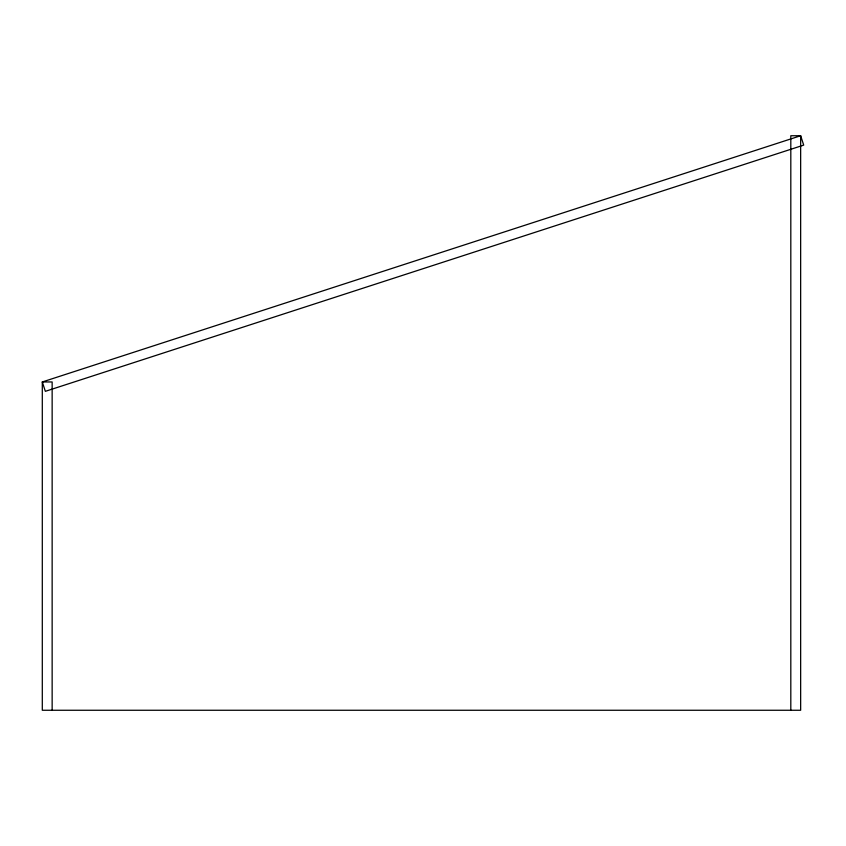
<?xml version="1.0" encoding="UTF-8"?>
<svg xmlns="http://www.w3.org/2000/svg" width="846" height="846" viewBox="0 0 846 846"><rect width="100%" height="100%" fill="white"/><g stroke="black" fill="none" stroke-linecap="round" stroke-linejoin="round"><path stroke-width="1.27" d="M790.809 710.259L790.809 135.741L800.654 135.741L803.7 145.11L45.346 391.328L42.3 381.958L800.654 135.741L800.654 710.259L42.3 710.259L42.3 381.958L52.145 381.958L52.145 710.259"/></g></svg>
